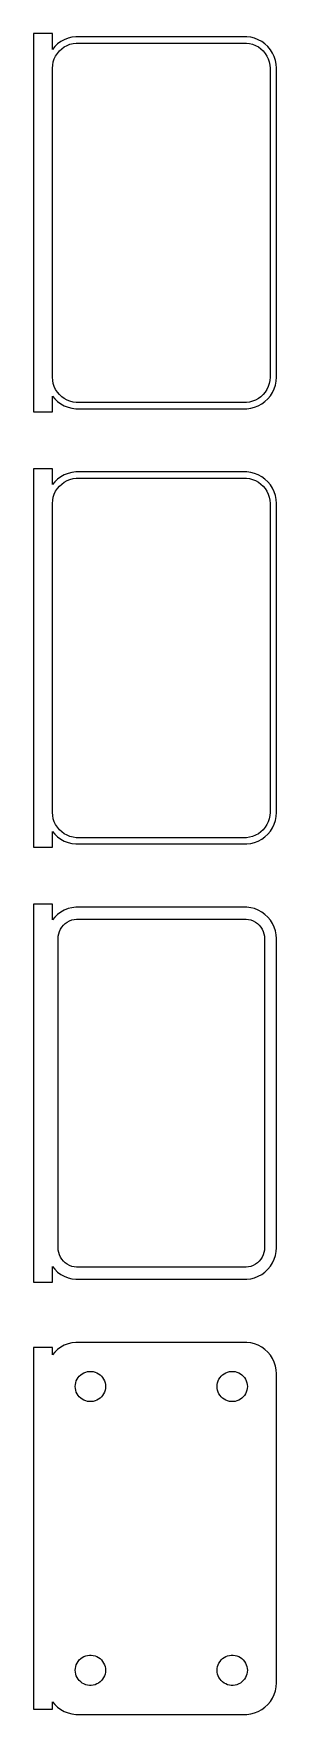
# Model space of a CAD drawing. Header units: metres. Extents: x -20 to 18, y 247 to 513.
import ezdxf

# ---------------------------------------------------------------- set-up
doc = ezdxf.new("R2010")
doc.units = ezdxf.units.M

msp = doc.modelspace()

# ---------------------------------------------------------------- linework, layer by layer
for p, q in [((-17.25, 512.99), (-20.25, 512.99)), ((-20.25, 512.99), (-20.25, 453.01)), ((-17.25, 510.493), (-17.25, 512.99)), ((-15.9291, 511.722), (-16.4371, 511.353)), ((-15.3789, 512.024), (-15.9291, 511.722)), ((-14.7951, 512.255), (-15.3789, 512.024)), ((-14.1869, 512.411), (-14.7951, 512.255)), ((-13.5639, 512.49), (-14.1869, 512.411)), ((13.5639, 512.49), (-13.5639, 512.49)), ((14.1869, 512.411), (13.5639, 512.49)), ((14.7951, 512.255), (14.1869, 512.411)), ((15.3789, 512.024), (14.7951, 512.255)), ((15.9291, 511.722), (15.3789, 512.024)), ((16.4371, 511.353), (15.9291, 511.722)), ((-16.8948, 510.923), (-17.25, 510.493)), ((-16.9691, 508.972), (-16.7552, 509.427)), ((-16.4371, 511.353), (-16.8948, 510.923)), ((-16.7552, 509.427), (-16.4861, 509.851)), ((-16.4861, 509.851), (-16.1659, 510.238)), ((-16.1659, 510.238), (-15.7997, 510.582)), ((-15.7997, 510.582), (-15.3933, 510.877)), ((-15.3933, 510.877), (-14.9531, 511.119)), ((-14.9531, 511.119), (-14.4861, 511.304)), ((-14.4861, 511.304), (-13.9995, 511.429)), ((-13.9995, 511.429), (-13.5012, 511.492)), ((-13.5012, 511.492), (13.5012, 511.492)), ((13.5012, 511.492), (13.9995, 511.429)), ((13.9995, 511.429), (14.4861, 511.304)), ((14.4861, 511.304), (14.9531, 511.119)), ((14.9531, 511.119), (15.3933, 510.877)), ((15.3933, 510.877), (15.7997, 510.582)), ((15.7997, 510.582), (16.1659, 510.238)), ((16.1659, 510.238), (16.4861, 509.851)), ((16.8948, 510.923), (16.4371, 511.353)), ((16.4861, 509.851), (16.7552, 509.427)), ((16.7552, 509.427), (16.9691, 508.972)), ((17.2951, 510.439), (16.8948, 510.923)), ((17.6315, 509.909), (17.2951, 510.439)), ((17.8989, 509.341), (17.6315, 509.909)), ((18.0929, 508.743), (17.8989, 509.341)), ((-17.25, 507.5), (-17.2184, 508.001)), ((-17.25, 458.5), (-17.25, 507.5)), ((-17.2184, 508.001), (-17.1243, 508.495)), ((-17.1243, 508.495), (-16.9691, 508.972)), ((16.9691, 508.972), (17.1243, 508.495)), ((17.1243, 508.495), (17.2184, 508.001)), ((17.2184, 508.001), (17.25, 507.5)), ((17.25, 507.5), (17.25, 458.5)), ((18.2106, 508.127), (18.0929, 508.743)), ((18.25, 507.5), (18.2106, 508.127)), ((18.25, 458.5), (18.25, 507.5)), ((-17.2184, 457.999), (-17.25, 458.5)), ((17.25, 458.5), (17.2184, 457.999)), ((18.2106, 457.873), (18.25, 458.5)), ((-17.1243, 457.505), (-17.2184, 457.999)), ((-16.9691, 457.028), (-17.1243, 457.505)), ((-16.7552, 456.573), (-16.9691, 457.028)), ((-16.4861, 456.149), (-16.7552, 456.573)), ((-16.1659, 455.762), (-16.4861, 456.149)), ((-15.7997, 455.418), (-16.1659, 455.762)), ((16.1659, 455.762), (15.7997, 455.418)), ((16.4861, 456.149), (16.1659, 455.762)), ((16.7552, 456.573), (16.4861, 456.149)), ((16.9691, 457.028), (16.7552, 456.573)), ((17.1243, 457.505), (16.9691, 457.028)), ((17.2184, 457.999), (17.1243, 457.505)), ((17.2951, 455.561), (17.6315, 456.091)), ((17.6315, 456.091), (17.8989, 456.659)), ((17.8989, 456.659), (18.0929, 457.257)), ((18.0929, 457.257), (18.2106, 457.873)), ((-17.25, 455.507), (-16.8948, 455.077)), ((-17.25, 453.01), (-17.25, 455.507)), ((-16.8948, 455.077), (-16.4371, 454.647)), ((-16.4371, 454.647), (-15.9291, 454.278)), ((-15.9291, 454.278), (-15.3789, 453.976)), ((-15.3933, 455.123), (-15.7997, 455.418)), ((-14.9531, 454.881), (-15.3933, 455.123)), ((-15.3789, 453.976), (-14.7951, 453.745)), ((-14.4861, 454.696), (-14.9531, 454.881)), ((-14.7951, 453.745), (-14.1869, 453.589)), ((-13.9995, 454.571), (-14.4861, 454.696)), ((-14.1869, 453.589), (-13.5639, 453.51)), ((-13.5012, 454.508), (-13.9995, 454.571)), ((-13.5639, 453.51), (13.5639, 453.51)), ((13.5012, 454.508), (-13.5012, 454.508)), ((13.9995, 454.571), (13.5012, 454.508)), ((13.5639, 453.51), (14.1869, 453.589)), ((14.4861, 454.696), (13.9995, 454.571)), ((14.1869, 453.589), (14.7951, 453.745)), ((14.9531, 454.881), (14.4861, 454.696)), ((14.7951, 453.745), (15.3789, 453.976)), ((15.3933, 455.123), (14.9531, 454.881)), ((15.3789, 453.976), (15.9291, 454.278)), ((15.7997, 455.418), (15.3933, 455.123)), ((15.9291, 454.278), (16.4371, 454.647)), ((16.4371, 454.647), (16.8948, 455.077)), ((16.8948, 455.077), (17.2951, 455.561)), ((-20.25, 453.01), (-17.25, 453.01)), ((-17.25, 443.99), (-20.25, 443.99)), ((-20.25, 443.99), (-20.25, 384.01)), ((-17.25, 441.493), (-17.25, 443.99)), ((-15.9291, 442.722), (-16.4371, 442.353)), ((-15.3789, 443.024), (-15.9291, 442.722)), ((-14.7951, 443.255), (-15.3789, 443.024)), ((-14.1869, 443.411), (-14.7951, 443.255)), ((-14.4861, 442.304), (-13.9995, 442.429)), ((-13.5639, 443.49), (-14.1869, 443.411)), ((-13.9995, 442.429), (-13.5012, 442.492)), ((13.5639, 443.49), (-13.5639, 443.49)), ((-13.5012, 442.492), (13.5012, 442.492)), ((13.5012, 442.492), (13.9995, 442.429)), ((14.1869, 443.411), (13.5639, 443.49)), ((13.9995, 442.429), (14.4861, 442.304)), ((14.7951, 443.255), (14.1869, 443.411)), ((15.3789, 443.024), (14.7951, 443.255)), ((15.9291, 442.722), (15.3789, 443.024)), ((16.4371, 442.353), (15.9291, 442.722)), ((-16.8948, 441.923), (-17.25, 441.493)), ((-17.1243, 439.495), (-16.9691, 439.972)), ((-16.9691, 439.972), (-16.7552, 440.427)), ((-16.4371, 442.353), (-16.8948, 441.923)), ((-16.7552, 440.427), (-16.4861, 440.851)), ((-16.4861, 440.851), (-16.1659, 441.238)), ((-16.1659, 441.238), (-15.7997, 441.582)), ((-15.7997, 441.582), (-15.3933, 441.877)), ((-15.3933, 441.877), (-14.9531, 442.119)), ((-14.9531, 442.119), (-14.4861, 442.304)), ((14.4861, 442.304), (14.9531, 442.119)), ((14.9531, 442.119), (15.3933, 441.877)), ((15.3933, 441.877), (15.7997, 441.582)), ((15.7997, 441.582), (16.1659, 441.238)), ((16.1659, 441.238), (16.4861, 440.851)), ((16.8948, 441.923), (16.4371, 442.353)), ((16.4861, 440.851), (16.7552, 440.427)), ((16.7552, 440.427), (16.9691, 439.972)), ((17.2951, 441.439), (16.8948, 441.923)), ((16.9691, 439.972), (17.1243, 439.495)), ((17.6315, 440.909), (17.2951, 441.439)), ((17.8989, 440.341), (17.6315, 440.909)), ((18.0929, 439.743), (17.8989, 440.341)), ((18.2106, 439.127), (18.0929, 439.743)), ((-17.25, 438.5), (-17.2184, 439.001)), ((-17.25, 389.5), (-17.25, 438.5)), ((-17.2184, 439.001), (-17.1243, 439.495)), ((17.1243, 439.495), (17.2184, 439.001)), ((17.2184, 439.001), (17.25, 438.5)), ((17.25, 438.5), (17.25, 389.5)), ((18.25, 438.5), (18.2106, 439.127)), ((18.25, 389.5), (18.25, 438.5)), ((-17.2184, 388.999), (-17.25, 389.5)), ((17.25, 389.5), (17.2184, 388.999)), ((18.2106, 388.873), (18.25, 389.5)), ((-17.25, 386.507), (-16.8948, 386.077)), ((-17.25, 384.01), (-17.25, 386.507)), ((-17.1243, 388.505), (-17.2184, 388.999)), ((-16.9691, 388.028), (-17.1243, 388.505)), ((-16.7552, 387.573), (-16.9691, 388.028)), ((-16.4861, 387.149), (-16.7552, 387.573)), ((-16.1659, 386.762), (-16.4861, 387.149)), ((-15.7997, 386.418), (-16.1659, 386.762)), ((-15.3933, 386.123), (-15.7997, 386.418)), ((15.7997, 386.418), (15.3933, 386.123)), ((16.1659, 386.762), (15.7997, 386.418)), ((16.4861, 387.149), (16.1659, 386.762)), ((16.7552, 387.573), (16.4861, 387.149)), ((16.9691, 388.028), (16.7552, 387.573)), ((16.8948, 386.077), (17.2951, 386.561)), ((17.1243, 388.505), (16.9691, 388.028)), ((17.2184, 388.999), (17.1243, 388.505)), ((17.2951, 386.561), (17.6315, 387.091)), ((17.6315, 387.091), (17.8989, 387.659)), ((17.8989, 387.659), (18.0929, 388.257)), ((18.0929, 388.257), (18.2106, 388.873)), ((-20.25, 384.01), (-17.25, 384.01)), ((-16.8948, 386.077), (-16.4371, 385.647)), ((-16.4371, 385.647), (-15.9291, 385.278)), ((-15.9291, 385.278), (-15.3789, 384.976)), ((-14.9531, 385.881), (-15.3933, 386.123)), ((-15.3789, 384.976), (-14.7951, 384.745)), ((-14.4861, 385.696), (-14.9531, 385.881)), ((-14.7951, 384.745), (-14.1869, 384.589)), ((-13.9995, 385.571), (-14.4861, 385.696)), ((-14.1869, 384.589), (-13.5639, 384.51)), ((-13.5012, 385.508), (-13.9995, 385.571)), ((-13.5639, 384.51), (13.5639, 384.51)), ((13.5012, 385.508), (-13.5012, 385.508)), ((13.9995, 385.571), (13.5012, 385.508)), ((13.5639, 384.51), (14.1869, 384.589)), ((14.4861, 385.696), (13.9995, 385.571)), ((14.1869, 384.589), (14.7951, 384.745)), ((14.9531, 385.881), (14.4861, 385.696)), ((14.7951, 384.745), (15.3789, 384.976)), ((15.3933, 386.123), (14.9531, 385.881)), ((15.3789, 384.976), (15.9291, 385.278)), ((15.9291, 385.278), (16.4371, 385.647)), ((16.4371, 385.647), (16.8948, 386.077)), ((-17.25, 374.979), (-20.25, 374.979)), ((-20.25, 374.979), (-20.25, 315.021)), ((-17.25, 372.493), (-17.25, 374.979)), ((-16.4371, 373.353), (-16.8948, 372.923)), ((-15.9291, 373.722), (-16.4371, 373.353)), ((-15.3789, 374.024), (-15.9291, 373.722)), ((-14.7951, 374.255), (-15.3789, 374.024)), ((-14.1869, 374.411), (-14.7951, 374.255)), ((-13.5639, 374.49), (-14.1869, 374.411)), ((13.5639, 374.49), (-13.5639, 374.49)), ((14.1869, 374.411), (13.5639, 374.49)), ((14.7951, 374.255), (14.1869, 374.411)), ((15.3789, 374.024), (14.7951, 374.255)), ((15.9291, 373.722), (15.3789, 374.024)), ((16.4371, 373.353), (15.9291, 373.722)), ((16.8948, 372.923), (16.4371, 373.353)), ((-16.8948, 372.923), (-17.25, 372.493)), ((-16.2651, 370.274), (-16.1443, 370.646)), ((-16.1443, 370.646), (-15.9779, 371)), ((-15.9779, 371), (-15.7684, 371.33)), ((-15.7684, 371.33), (-15.5192, 371.631)), ((-15.5192, 371.631), (-15.2342, 371.899)), ((-15.2342, 371.899), (-14.918, 372.128)), ((-14.918, 372.128), (-14.5754, 372.317)), ((-14.5754, 372.317), (-14.2119, 372.461)), ((-14.2119, 372.461), (-13.8333, 372.558)), ((-13.8333, 372.558), (-13.4454, 372.607)), ((-13.4454, 372.607), (13.4454, 372.607)), ((13.4454, 372.607), (13.8333, 372.558)), ((13.8333, 372.558), (14.2119, 372.461)), ((14.2119, 372.461), (14.5754, 372.317)), ((14.5754, 372.317), (14.918, 372.128)), ((14.918, 372.128), (15.2342, 371.899)), ((15.2342, 371.899), (15.5192, 371.631)), ((15.5192, 371.631), (15.7684, 371.33)), ((15.7684, 371.33), (15.9779, 371)), ((15.9779, 371), (16.1443, 370.646)), ((16.1443, 370.646), (16.2651, 370.274)), ((17.2951, 372.439), (16.8948, 372.923)), ((17.6315, 371.909), (17.2951, 372.439)), ((17.8989, 371.341), (17.6315, 371.909)), ((18.0929, 370.743), (17.8989, 371.341)), ((18.2106, 370.127), (18.0929, 370.743)), ((-16.3629, 369.5), (-16.3384, 369.89)), ((-16.3629, 320.5), (-16.3629, 369.5)), ((-16.3384, 369.89), (-16.2651, 370.274)), ((16.2651, 370.274), (16.3384, 369.89)), ((16.3384, 369.89), (16.3629, 369.5)), ((16.3629, 369.5), (16.3629, 320.5)), ((18.25, 369.5), (18.2106, 370.127)), ((18.25, 320.5), (18.25, 369.5)), ((-16.3384, 320.11), (-16.3629, 320.5)), ((-16.2651, 319.726), (-16.3384, 320.11)), ((16.3384, 320.11), (16.2651, 319.726)), ((16.3629, 320.5), (16.3384, 320.11)), ((18.0929, 319.257), (18.2106, 319.873)), ((18.2106, 319.873), (18.25, 320.5)), ((-17.25, 317.507), (-16.8948, 317.077)), ((-17.25, 315.021), (-17.25, 317.507)), ((-16.1443, 319.354), (-16.2651, 319.726)), ((-15.9779, 319), (-16.1443, 319.354)), ((-15.7684, 318.67), (-15.9779, 319)), ((-15.5192, 318.369), (-15.7684, 318.67)), ((-15.2342, 318.101), (-15.5192, 318.369)), ((-14.918, 317.872), (-15.2342, 318.101)), ((-14.5754, 317.683), (-14.918, 317.872)), ((-14.2119, 317.539), (-14.5754, 317.683)), ((-13.8333, 317.442), (-14.2119, 317.539)), ((-13.4454, 317.393), (-13.8333, 317.442)), ((13.4454, 317.393), (-13.4454, 317.393)), ((13.8333, 317.442), (13.4454, 317.393)), ((14.2119, 317.539), (13.8333, 317.442)), ((14.5754, 317.683), (14.2119, 317.539)), ((14.918, 317.872), (14.5754, 317.683)), ((15.2342, 318.101), (14.918, 317.872)), ((15.5192, 318.369), (15.2342, 318.101)), ((15.7684, 318.67), (15.5192, 318.369)), ((15.9779, 319), (15.7684, 318.67)), ((16.1443, 319.354), (15.9779, 319)), ((16.2651, 319.726), (16.1443, 319.354)), ((16.8948, 317.077), (17.2951, 317.561)), ((17.2951, 317.561), (17.6315, 318.091)), ((17.6315, 318.091), (17.8989, 318.659)), ((17.8989, 318.659), (18.0929, 319.257)), ((-20.25, 315.021), (-17.25, 315.021)), ((-16.8948, 317.077), (-16.4371, 316.647)), ((-16.4371, 316.647), (-15.9291, 316.278)), ((-15.9291, 316.278), (-15.3789, 315.976)), ((-15.3789, 315.976), (-14.7951, 315.745)), ((-14.7951, 315.745), (-14.1869, 315.589)), ((-14.1869, 315.589), (-13.5639, 315.51)), ((-13.5639, 315.51), (13.5639, 315.51)), ((13.5639, 315.51), (14.1869, 315.589)), ((14.1869, 315.589), (14.7951, 315.745)), ((14.7951, 315.745), (15.3789, 315.976)), ((15.3789, 315.976), (15.9291, 316.278)), ((15.9291, 316.278), (16.4371, 316.647)), ((16.4371, 316.647), (16.8948, 317.077)), ((-17.25, 304.653), (-20.25, 304.653)), ((-20.25, 304.653), (-20.25, 247.347)), ((-17.25, 303.493), (-17.25, 304.653)), ((-16.8948, 303.923), (-17.25, 303.493)), ((-16.4371, 304.353), (-16.8948, 303.923)), ((-15.9291, 304.722), (-16.4371, 304.353)), ((-15.3789, 305.024), (-15.9291, 304.722)), ((-14.7951, 305.255), (-15.3789, 305.024)), ((-14.1869, 305.411), (-14.7951, 305.255)), ((-13.5639, 305.49), (-14.1869, 305.411)), ((13.5639, 305.49), (-13.5639, 305.49)), ((14.1869, 305.411), (13.5639, 305.49)), ((14.7951, 305.255), (14.1869, 305.411)), ((15.3789, 305.024), (14.7951, 305.255)), ((15.9291, 304.722), (15.3789, 305.024)), ((16.4371, 304.353), (15.9291, 304.722)), ((16.8948, 303.923), (16.4371, 304.353)), ((17.2951, 303.439), (16.8948, 303.923)), ((17.6315, 302.909), (17.2951, 303.439)), ((17.8989, 302.341), (17.6315, 302.909)), ((18.0929, 301.743), (17.8989, 302.341)), ((18.2106, 301.127), (18.0929, 301.743)), ((18.25, 300.5), (18.2106, 301.127)), ((-13.65, 298.5), (-13.6311, 298.801)), ((-13.6311, 298.199), (-13.65, 298.5)), ((-13.6311, 298.801), (-13.5746, 299.097)), ((-13.5746, 299.097), (-13.4815, 299.383)), ((-13.4815, 299.383), (-13.3531, 299.656)), ((-13.3531, 299.656), (-13.1916, 299.911)), ((-13.1916, 299.911), (-12.9995, 300.143)), ((-12.9995, 300.143), (-12.7798, 300.349)), ((-12.7798, 300.349), (-12.536, 300.526)), ((-12.536, 300.526), (-12.2719, 300.672)), ((-12.2719, 300.672), (-11.9916, 300.783)), ((-11.9916, 300.783), (-11.6997, 300.857)), ((-11.6997, 300.857), (-11.4007, 300.895)), ((-11.4007, 300.895), (-11.0993, 300.895)), ((-11.0993, 300.895), (-10.8003, 300.857)), ((-10.8003, 300.857), (-10.5083, 300.783)), ((-10.5083, 300.783), (-10.2281, 300.672)), ((-10.2281, 300.672), (-9.964, 300.526)), ((-9.964, 300.526), (-9.72017, 300.349)), ((-9.72017, 300.349), (-9.50047, 300.143)), ((-9.50047, 300.143), (-9.30835, 299.911)), ((-9.30835, 299.911), (-9.14685, 299.656)), ((-9.14685, 299.656), (-9.01852, 299.383)), ((-9.01852, 299.383), (-8.9254, 299.097)), ((-8.9254, 299.097), (-8.86891, 298.801)), ((-8.86891, 298.801), (-8.84999, 298.5)), ((-8.84999, 298.5), (-8.86891, 298.199)), ((8.84999, 298.5), (8.86891, 298.801)), ((8.86891, 298.199), (8.84999, 298.5)), ((8.86891, 298.801), (8.9254, 299.097)), ((8.9254, 299.097), (9.01852, 299.383)), ((9.01852, 299.383), (9.14685, 299.656)), ((9.14685, 299.656), (9.30835, 299.911)), ((9.30835, 299.911), (9.50047, 300.143)), ((9.50047, 300.143), (9.72017, 300.349)), ((9.72017, 300.349), (9.964, 300.526)), ((9.964, 300.526), (10.2281, 300.672)), ((10.2281, 300.672), (10.5083, 300.783)), ((10.5083, 300.783), (10.8003, 300.857)), ((10.8003, 300.857), (11.0993, 300.895)), ((11.0993, 300.895), (11.4007, 300.895)), ((11.4007, 300.895), (11.6997, 300.857)), ((11.6997, 300.857), (11.9916, 300.783)), ((11.9916, 300.783), (12.2719, 300.672)), ((12.2719, 300.672), (12.536, 300.526)), ((12.536, 300.526), (12.7798, 300.349)), ((12.7798, 300.349), (12.9995, 300.143)), ((12.9995, 300.143), (13.1916, 299.911)), ((13.1916, 299.911), (13.3531, 299.656)), ((13.3531, 299.656), (13.4815, 299.383)), ((13.4815, 299.383), (13.5746, 299.097)), ((13.5746, 299.097), (13.6311, 298.801)), ((13.6311, 298.801), (13.65, 298.5)), ((13.65, 298.5), (13.6311, 298.199)), ((18.25, 251.5), (18.25, 300.5)), ((-13.5746, 297.903), (-13.6311, 298.199)), ((-13.4815, 297.617), (-13.5746, 297.903)), ((-13.3531, 297.344), (-13.4815, 297.617)), ((-13.1916, 297.089), (-13.3531, 297.344)), ((-12.9995, 296.857), (-13.1916, 297.089)), ((-12.7798, 296.651), (-12.9995, 296.857)), ((-12.536, 296.474), (-12.7798, 296.651)), ((-12.2719, 296.328), (-12.536, 296.474)), ((-11.9916, 296.217), (-12.2719, 296.328)), ((-11.6997, 296.143), (-11.9916, 296.217)), ((-11.4007, 296.105), (-11.6997, 296.143)), ((-11.0993, 296.105), (-11.4007, 296.105)), ((-10.8003, 296.143), (-11.0993, 296.105)), ((-10.5083, 296.217), (-10.8003, 296.143)), ((-10.2281, 296.328), (-10.5083, 296.217)), ((-9.964, 296.474), (-10.2281, 296.328)), ((-9.72017, 296.651), (-9.964, 296.474)), ((-9.50047, 296.857), (-9.72017, 296.651)), ((-9.30835, 297.089), (-9.50047, 296.857)), ((-9.14685, 297.344), (-9.30835, 297.089)), ((-9.01852, 297.617), (-9.14685, 297.344)), ((-8.9254, 297.903), (-9.01852, 297.617)), ((-8.86891, 298.199), (-8.9254, 297.903)), ((8.9254, 297.903), (8.86891, 298.199)), ((9.01852, 297.617), (8.9254, 297.903)), ((9.14685, 297.344), (9.01852, 297.617)), ((9.30835, 297.089), (9.14685, 297.344)), ((9.50047, 296.857), (9.30835, 297.089)), ((9.72017, 296.651), (9.50047, 296.857)), ((9.964, 296.474), (9.72017, 296.651)), ((10.2281, 296.328), (9.964, 296.474)), ((10.5083, 296.217), (10.2281, 296.328)), ((10.8003, 296.143), (10.5083, 296.217)), ((11.0993, 296.105), (10.8003, 296.143)), ((11.4007, 296.105), (11.0993, 296.105)), ((11.6997, 296.143), (11.4007, 296.105)), ((11.9916, 296.217), (11.6997, 296.143)), ((12.2719, 296.328), (11.9916, 296.217)), ((12.536, 296.474), (12.2719, 296.328)), ((12.7798, 296.651), (12.536, 296.474)), ((12.9995, 296.857), (12.7798, 296.651)), ((13.1916, 297.089), (12.9995, 296.857)), ((13.3531, 297.344), (13.1916, 297.089)), ((13.4815, 297.617), (13.3531, 297.344)), ((13.5746, 297.903), (13.4815, 297.617)), ((13.6311, 298.199), (13.5746, 297.903)), ((-11.9916, 255.783), (-11.6997, 255.857)), ((-11.6997, 255.857), (-11.4007, 255.895)), ((-11.4007, 255.895), (-11.0993, 255.895)), ((-11.0993, 255.895), (-10.8003, 255.857)), ((-10.8003, 255.857), (-10.5083, 255.783)), ((10.5083, 255.783), (10.8003, 255.857)), ((10.8003, 255.857), (11.0993, 255.895)), ((11.0993, 255.895), (11.4007, 255.895)), ((11.4007, 255.895), (11.6997, 255.857)), ((11.6997, 255.857), (11.9916, 255.783)), ((-13.65, 253.5), (-13.6311, 253.801)), ((-13.6311, 253.199), (-13.65, 253.5)), ((-13.6311, 253.801), (-13.5746, 254.097)), ((-13.5746, 252.903), (-13.6311, 253.199)), ((-13.5746, 254.097), (-13.4815, 254.383)), ((-13.4815, 254.383), (-13.3531, 254.656)), ((-13.3531, 254.656), (-13.1916, 254.911)), ((-13.1916, 254.911), (-12.9995, 255.143)), ((-12.9995, 255.143), (-12.7798, 255.349)), ((-12.7798, 255.349), (-12.536, 255.526)), ((-12.536, 255.526), (-12.2719, 255.672)), ((-12.2719, 255.672), (-11.9916, 255.783)), ((-10.5083, 255.783), (-10.2281, 255.672)), ((-10.2281, 255.672), (-9.964, 255.526)), ((-9.964, 255.526), (-9.72017, 255.349)), ((-9.72017, 255.349), (-9.50047, 255.143)), ((-9.50047, 255.143), (-9.30835, 254.911)), ((-9.30835, 254.911), (-9.14685, 254.656)), ((-9.14685, 254.656), (-9.01852, 254.383)), ((-9.01852, 254.383), (-8.9254, 254.097)), ((-8.9254, 254.097), (-8.86891, 253.801)), ((-8.86891, 253.199), (-8.9254, 252.903)), ((-8.86891, 253.801), (-8.84999, 253.5)), ((-8.84999, 253.5), (-8.86891, 253.199)), ((8.84999, 253.5), (8.86891, 253.801)), ((8.86891, 253.199), (8.84999, 253.5)), ((8.86891, 253.801), (8.9254, 254.097)), ((8.9254, 252.903), (8.86891, 253.199)), ((8.9254, 254.097), (9.01852, 254.383)), ((9.01852, 254.383), (9.14685, 254.656)), ((9.14685, 254.656), (9.30835, 254.911)), ((9.30835, 254.911), (9.50047, 255.143)), ((9.50047, 255.143), (9.72017, 255.349)), ((9.72017, 255.349), (9.964, 255.526)), ((9.964, 255.526), (10.2281, 255.672)), ((10.2281, 255.672), (10.5083, 255.783)), ((11.9916, 255.783), (12.2719, 255.672)), ((12.2719, 255.672), (12.536, 255.526)), ((12.536, 255.526), (12.7798, 255.349)), ((12.7798, 255.349), (12.9995, 255.143)), ((12.9995, 255.143), (13.1916, 254.911)), ((13.1916, 254.911), (13.3531, 254.656)), ((13.3531, 254.656), (13.4815, 254.383)), ((13.4815, 254.383), (13.5746, 254.097)), ((13.5746, 254.097), (13.6311, 253.801)), ((13.6311, 253.199), (13.5746, 252.903)), ((13.6311, 253.801), (13.65, 253.5)), ((13.65, 253.5), (13.6311, 253.199)), ((-13.4815, 252.617), (-13.5746, 252.903)), ((-13.3531, 252.344), (-13.4815, 252.617)), ((-13.1916, 252.089), (-13.3531, 252.344)), ((-12.9995, 251.857), (-13.1916, 252.089)), ((-12.7798, 251.651), (-12.9995, 251.857)), ((-12.536, 251.474), (-12.7798, 251.651)), ((-12.2719, 251.328), (-12.536, 251.474)), ((-11.9916, 251.217), (-12.2719, 251.328)), ((-11.6997, 251.143), (-11.9916, 251.217)), ((-11.4007, 251.105), (-11.6997, 251.143)), ((-11.0993, 251.105), (-11.4007, 251.105)), ((-10.8003, 251.143), (-11.0993, 251.105)), ((-10.5083, 251.217), (-10.8003, 251.143)), ((-10.2281, 251.328), (-10.5083, 251.217)), ((-9.964, 251.474), (-10.2281, 251.328)), ((-9.72017, 251.651), (-9.964, 251.474)), ((-9.50047, 251.857), (-9.72017, 251.651)), ((-9.30835, 252.089), (-9.50047, 251.857)), ((-9.14685, 252.344), (-9.30835, 252.089)), ((-9.01852, 252.617), (-9.14685, 252.344)), ((-8.9254, 252.903), (-9.01852, 252.617)), ((9.01852, 252.617), (8.9254, 252.903)), ((9.14685, 252.344), (9.01852, 252.617)), ((9.30835, 252.089), (9.14685, 252.344)), ((9.50047, 251.857), (9.30835, 252.089)), ((9.72017, 251.651), (9.50047, 251.857)), ((9.964, 251.474), (9.72017, 251.651)), ((10.2281, 251.328), (9.964, 251.474)), ((10.5083, 251.217), (10.2281, 251.328)), ((10.8003, 251.143), (10.5083, 251.217)), ((11.0993, 251.105), (10.8003, 251.143)), ((11.4007, 251.105), (11.0993, 251.105)), ((11.6997, 251.143), (11.4007, 251.105)), ((11.9916, 251.217), (11.6997, 251.143)), ((12.2719, 251.328), (11.9916, 251.217)), ((12.536, 251.474), (12.2719, 251.328)), ((12.7798, 251.651), (12.536, 251.474)), ((12.9995, 251.857), (12.7798, 251.651)), ((13.1916, 252.089), (12.9995, 251.857)), ((13.3531, 252.344), (13.1916, 252.089)), ((13.4815, 252.617), (13.3531, 252.344)), ((13.5746, 252.903), (13.4815, 252.617)), ((18.0929, 250.257), (18.2106, 250.873)), ((18.2106, 250.873), (18.25, 251.5)), ((-17.25, 247.347), (-17.25, 248.507)), ((-17.25, 248.507), (-16.8948, 248.077)), ((-16.8948, 248.077), (-16.4371, 247.647)), ((16.4371, 247.647), (16.8948, 248.077)), ((16.8948, 248.077), (17.2951, 248.561)), ((17.2951, 248.561), (17.6315, 249.091)), ((17.6315, 249.091), (17.8989, 249.659)), ((17.8989, 249.659), (18.0929, 250.257)), ((-20.25, 247.347), (-17.25, 247.347)), ((-16.4371, 247.647), (-15.9291, 247.278)), ((-15.9291, 247.278), (-15.3789, 246.976)), ((-15.3789, 246.976), (-14.7951, 246.745)), ((-14.7951, 246.745), (-14.1869, 246.589)), ((-14.1869, 246.589), (-13.5639, 246.51)), ((-13.5639, 246.51), (13.5639, 246.51)), ((13.5639, 246.51), (14.1869, 246.589)), ((14.1869, 246.589), (14.7951, 246.745)), ((14.7951, 246.745), (15.3789, 246.976)), ((15.3789, 246.976), (15.9291, 247.278)), ((15.9291, 247.278), (16.4371, 247.647))]:
    msp.add_line(p, q)

doc.saveas('drawing.dxf')
